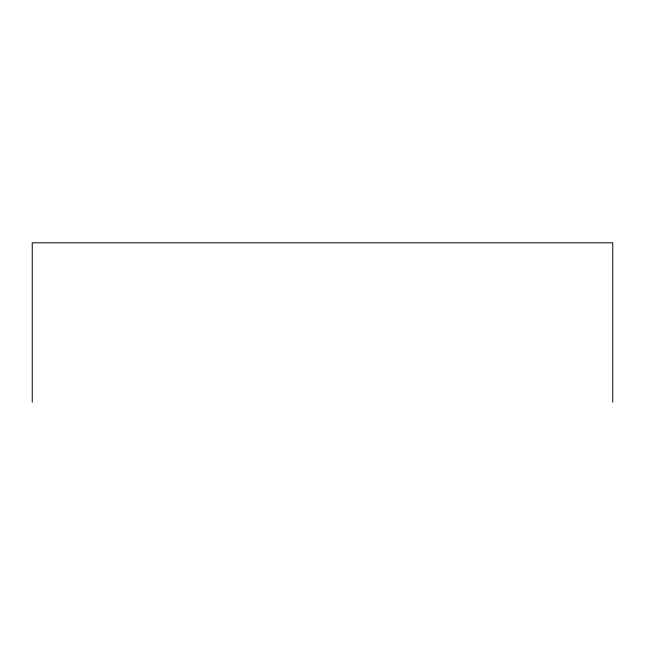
<?xml version="1.0" encoding="UTF-8"?>
<svg xmlns="http://www.w3.org/2000/svg" width="645" height="645" viewBox="0 0 645 645"><rect width="100%" height="100%" fill="white"/><g stroke="black" fill="none" stroke-linecap="round" stroke-linejoin="round"><path stroke-width="0.97" d="M612.75 402.182L612.75 242.818L32.25 242.818L32.25 402.182"/></g></svg>
